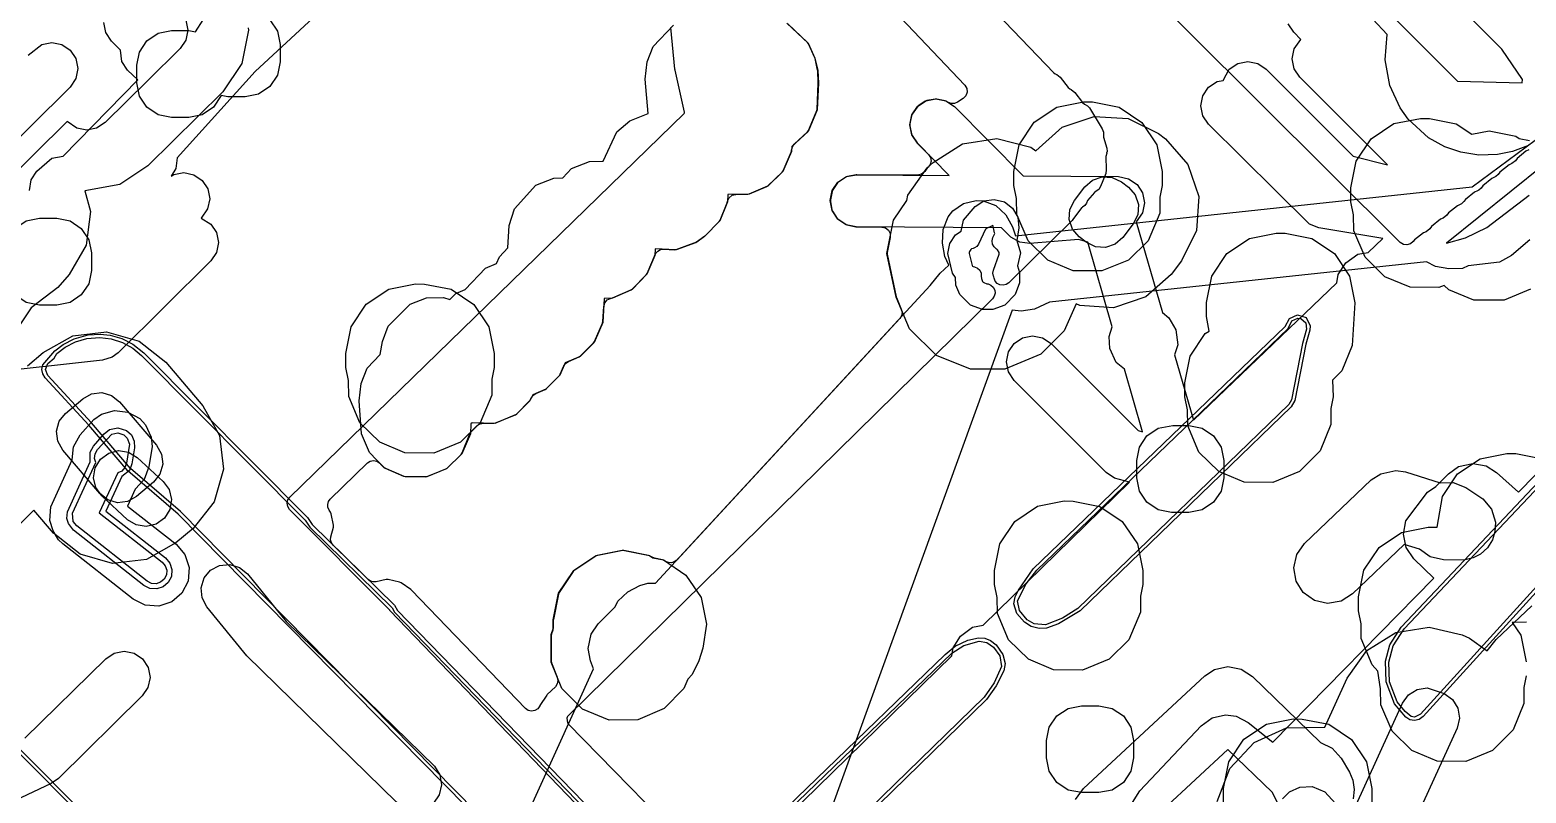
# Model space of a CAD drawing. Header units: metres. Extents: x -2677 to -840, y 169 to 1487.
# Drawn here: x -1739.4 to -1653.4, y 853.3 to 897.2 of the extents above; entities that cross this region are included whole.
import ezdxf

# ---------------------------------------------------------------- set-up
doc = ezdxf.new("R2010")
doc.units = ezdxf.units.M
for name, color, linetype in [('AI_GREENING_ALLOWED_ZONE', 4, 'Continuous'), ('AI_GREENING_EXCLUSIONS', 1, 'Continuous'), ('AI_GREENING_LAWN', 82, 'Continuous')]:
    doc.layers.add(name, color=color, linetype=linetype)

msp = doc.modelspace()

# ---------------------------------------------------------------- linework, layer by layer
at = {"layer": 'AI_GREENING_ALLOWED_ZONE'}
msp.add_lwpolyline([(-1690.419, 899.088), (-1685.634, 894.022), (-1685.523, 893.837), (-1685.5, 893.623), (-1685.57, 893.418), (-1685.72, 893.263), (-1686.042, 893.048), (-1686.224, 892.973), (-1686.42, 892.974), (-1686.601, 893.05), (-1686.674, 893.1), (-1686.764, 893.138), (-1687.241, 893.234), (-1687.337, 893.235), (-1687.815, 893.142), (-1687.904, 893.105), (-1688.31, 892.836), (-1688.379, 892.768), (-1688.65, 892.364), (-1688.688, 892.275), (-1688.784, 891.798), (-1688.785, 891.701), (-1688.692, 891.224), (-1688.655, 891.134), (-1688.372, 890.708), (-1688.341, 890.67), (-1687.715, 890.039), (-1687.604, 889.869), (-1687.57, 889.668), (-1687.619, 889.471), (-1687.742, 889.309), (-1687.766, 889.289), (-1687.806, 889.245), (-1687.932, 889.066), (-1688.112, 888.911), (-1688.344, 888.856), (-1691.834, 888.882), (-1691.883, 888.878), (-1692.385, 888.781), (-1692.474, 888.745), (-1692.881, 888.478), (-1692.95, 888.41), (-1693.223, 888.007), (-1693.261, 887.918), (-1693.36, 887.442), (-1693.36, 887.345), (-1693.269, 886.867), (-1693.233, 886.777), (-1692.965, 886.371), (-1692.897, 886.302), (-1692.495, 886.028), (-1692.406, 885.991), (-1691.905, 885.887), (-1691.856, 885.882), (-1690.409, 885.871), (-1690.196, 885.822), (-1690.025, 885.687), (-1689.927, 885.492), (-1689.922, 885.274), (-1690.095, 884.404), (-1690.094, 884.305), (-1689.573, 881.855), (-1689.559, 881.811), (-1689.28, 881.145), (-1689.241, 880.96), (-1689.274, 880.774), (-1689.374, 880.613), (-1702.193, 866.721), (-1702.334, 866.615), (-1702.502, 866.564), (-1702.678, 866.574), (-1702.839, 866.644), (-1702.919, 866.698), (-1703.009, 866.735), (-1703.466, 866.826), (-1703.646, 866.901), (-1703.721, 866.951), (-1703.811, 866.988), (-1705.245, 867.273), (-1705.341, 867.273), (-1706.775, 866.988), (-1706.865, 866.951), (-1708.08, 866.139), (-1708.149, 866.07), (-1708.961, 864.855), (-1708.998, 864.765), (-1709.288, 863.307), (-1709.293, 863.258), (-1709.293, 862.859), (-1709.324, 862.686), (-1709.402, 862.475), (-1709.417, 862.389), (-1709.417, 860.899), (-1709.399, 860.806), (-1709.063, 859.982), (-1709.026, 859.79), (-1709.066, 859.598), (-1709.176, 859.436), (-1709.637, 858.983), (-1709.669, 858.945), (-1710.064, 858.365), (-1710.076, 858.334), (-1710.076, 858.334), (-1710.185, 858.169), (-1710.35, 858.06), (-1710.544, 858.023), (-1710.737, 858.063), (-1710.9, 858.176), (-1717.453, 864.991), (-1717.489, 865.022), (-1718.046, 865.416), (-1718.132, 865.454), (-1718.79, 865.608), (-1718.9, 865.608), (-1719.479, 865.477), (-1719.644, 865.468), (-1719.804, 865.513), (-1719.939, 865.608), (-1721.949, 867.574), (-1722.05, 867.717), (-1722.097, 867.885), (-1722.082, 868.06), (-1721.937, 868.607), (-1721.933, 868.718), (-1722.063, 869.379), (-1722.099, 869.468), (-1722.183, 869.595), (-1722.252, 869.753), (-1722.264, 869.925), (-1722.216, 870.09), (-1722.115, 870.23), (-1719.984, 872.303), (-1719.82, 872.409), (-1719.628, 872.444), (-1719.438, 872.404), (-1719.277, 872.293), (-1719.046, 872.056), (-1718.967, 872.002), (-1717.907, 871.543), (-1717.812, 871.522), (-1716.642, 871.507), (-1716.546, 871.525), (-1715.472, 871.958), (-1715.392, 872.01), (-1714.587, 872.795), (-1714.531, 872.88), (-1714.088, 873.978), (-1713.975, 874.147), (-1713.662, 874.455), (-1713.495, 874.563), (-1713.3, 874.598), (-1712.715, 874.584), (-1712.614, 874.603), (-1711.475, 875.078), (-1711.396, 875.132), (-1710.65, 875.877), (-1710.602, 875.946), (-1710.552, 876.05), (-1710.449, 876.195), (-1710.302, 876.294), (-1709.764, 876.531), (-1709.689, 876.583), (-1708.944, 877.328), (-1708.892, 877.403), (-1708.68, 877.882), (-1708.576, 878.034), (-1708.424, 878.137), (-1707.799, 878.411), (-1707.723, 878.463), (-1706.979, 879.207), (-1706.927, 879.284), (-1706.465, 880.35), (-1706.445, 880.434), (-1706.393, 881.309), (-1706.335, 881.514), (-1706.198, 881.676), (-1706.004, 881.767), (-1705.874, 881.796), (-1704.811, 882.257), (-1704.732, 882.311), (-1703.944, 883.119), (-1703.893, 883.197), (-1703.475, 884.196), (-1703.473, 884.205), (-1703.406, 884.365), (-1703.289, 884.493), (-1703.135, 884.573), (-1702.962, 884.595), (-1702.304, 884.566), (-1702.208, 884.58), (-1701.095, 884.987), (-1701.034, 885.02), (-1700.597, 885.34), (-1700.566, 885.367), (-1699.758, 886.195), (-1699.707, 886.273), (-1699.289, 887.271), (-1699.27, 887.358), (-1699.176, 887.558), (-1699.004, 887.698), (-1698.789, 887.75), (-1698.105, 887.759), (-1698.012, 887.778), (-1697.017, 888.195), (-1696.939, 888.246), (-1696.131, 889.034), (-1696.077, 889.113), (-1695.615, 890.178), (-1695.595, 890.262), (-1695.593, 890.296), (-1695.547, 890.479), (-1695.436, 890.631), (-1694.683, 891.339), (-1694.624, 891.424), (-1694.146, 892.567), (-1694.127, 892.651), (-1694.053, 894.139), (-1694.053, 894.165), (-1694.09, 894.849), (-1694.095, 894.888), (-1694.241, 895.563), (-1694.257, 895.612), (-1694.611, 896.4), (-1694.667, 896.478), (-1695.816, 897.565)], dxfattribs=at)
at = {"layer": 'AI_GREENING_EXCLUSIONS'}
for points in [[(-1661.651, 898.611), (-1657.291, 894.252), (-1653.584, 894.166), (-1653.57, 894.36), (-1654.746, 896.094), (-1659.998, 901.345)], [(-1721.826, 899.101), (-1726.435, 894.812), (-1730.925, 889.848), (-1731.002, 889.236), (-1731.268, 888.79), (-1731.121, 888.888), (-1730.546, 889), (-1729.973, 888.883), (-1729.488, 888.556), (-1729.164, 888.068), (-1729.053, 887.493), (-1729.169, 886.92), (-1729.543, 886.388), (-1728.979, 886.045), (-1728.656, 885.557), (-1728.544, 884.982), (-1728.661, 884.409), (-1728.988, 883.923), (-1734.323, 878.635), (-1734.659, 878.384), (-1735.217, 878.209), (-1742.158, 877.456)], [(-1730.427, 897.775), (-1730.315, 897.2), (-1730.432, 896.627), (-1730.759, 896.142), (-1732.616, 894.301), (-1735.064, 891.875), (-1735.552, 891.551), (-1736.126, 891.44), (-1736.7, 891.557), (-1737.247, 891.946), (-1741.012, 888.214)], [(-1739.416, 887.968), (-1739.318, 888.596), (-1738.998, 889.086), (-1738.135, 889.827), (-1737.474, 889.949), (-1733.175, 894.337), (-1733.777, 894.897), (-1734.098, 895.387), (-1734.19, 896.041), (-1734.704, 896.565), (-1735.025, 897.055), (-1735.133, 897.63)], [(-1725.59, 897.78), (-1725.156, 897.131), (-1725.156, 897.131), (-1725.004, 896.366), (-1725.004, 895.366), (-1725.156, 894.601), (-1725.59, 893.952), (-1726.239, 893.518), (-1727.004, 893.366), (-1728.004, 893.366), (-1728.391, 893.443), (-1728.832, 892.758), (-1729.481, 892.324), (-1730.246, 892.172), (-1731.246, 892.172), (-1732.011, 892.324), (-1732.66, 892.758), (-1733.094, 893.407), (-1733.246, 894.172), (-1733.246, 895.172), (-1733.094, 895.937), (-1732.66, 896.586), (-1732.011, 897.02), (-1731.246, 897.172), (-1730.246, 897.172), (-1729.859, 897.095), (-1729.418, 897.78)], [(-1695.856, 897.603), (-1694.632, 896.444), (-1694.246, 895.588), (-1694.091, 894.869), (-1694.052, 894.152), (-1694.129, 892.607), (-1694.644, 891.375), (-1695.581, 890.495), (-1695.598, 890.219), (-1696.096, 889.068), (-1696.973, 888.213), (-1698.057, 887.76), (-1699.255, 887.743), (-1699.272, 887.313), (-1699.725, 886.229), (-1700.58, 885.352), (-1701.062, 884.999), (-1702.254, 884.563), (-1703.441, 884.617), (-1703.458, 884.237), (-1703.911, 883.153), (-1704.766, 882.276), (-1705.917, 881.778), (-1706.366, 881.761), (-1706.448, 880.391), (-1706.946, 879.24), (-1707.756, 878.43), (-1708.602, 878.059), (-1708.911, 877.36), (-1709.721, 876.55), (-1710.473, 876.219), (-1710.62, 875.907), (-1711.43, 875.097), (-1712.662, 874.582), (-1713.967, 874.614), (-1714.035, 874.545), (-1714.052, 873.982), (-1714.55, 872.831), (-1715.427, 871.976), (-1716.592, 871.506), (-1717.861, 871.523), (-1719.012, 872.021), (-1719.867, 872.898), (-1720.32, 873.982), (-1720.465, 875.882), (-1720.335, 876.88), (-1719.996, 877.755), (-1719.241, 878.55), (-1719.123, 879.291), (-1718.784, 880.166), (-1717.525, 881.445), (-1716.594, 881.795), (-1715.6, 881.822), (-1715.6, 881.822), (-1715.235, 881.706), (-1714.906, 882.053), (-1714.36, 882.278), (-1713.197, 883.506), (-1712.559, 883.766), (-1712.392, 884.164), (-1711.901, 884.681), (-1711.839, 885.964), (-1711.528, 886.911), (-1710.29, 888.284), (-1709.26, 888.691), (-1708.742, 888.705), (-1708.242, 889.232), (-1707.212, 889.639), (-1706.423, 889.66), (-1705.649, 891.35), (-1704.887, 891.989), (-1703.844, 892.407), (-1704.019, 894.379), (-1703.889, 895.377), (-1703.55, 896.252), (-1702.39, 897.474)], [(-1696.651, 851.17), (-1686.381, 861.209), (-1686.303, 861.679), (-1685.869, 862.353), (-1685.181, 862.867), (-1684.58, 862.969), (-1676.165, 871.194), (-1677.013, 871.437), (-1677.5, 871.762), (-1682.792, 877.054), (-1683.117, 877.54), (-1683.231, 878.114), (-1683.117, 878.688), (-1682.792, 879.175), (-1682.305, 879.5), (-1681.731, 879.614), (-1681.157, 879.5), (-1680.67, 879.175), (-1675.661, 874.166), (-1675.419, 874.1), (-1676.453, 877.69), (-1676.933, 878.078), (-1677.287, 878.895), (-1677.337, 879.582), (-1677.159, 880.141), (-1678.56, 885.003), (-1679.09, 885.164), (-1681.893, 884.933), (-1682.475, 885), (-1682.987, 885.284), (-1683.526, 885.82), (-1691.881, 885.882), (-1692.454, 886.001), (-1692.938, 886.329), (-1693.26, 886.819), (-1693.37, 887.393), (-1693.251, 887.967), (-1692.922, 888.451), (-1692.433, 888.772), (-1691.858, 888.882), (-1686.527, 888.842), (-1688.359, 890.687), (-1688.682, 891.175), (-1688.794, 891.75), (-1688.678, 892.323), (-1688.351, 892.809), (-1687.863, 893.132), (-1687.289, 893.244), (-1686.715, 893.128), (-1686.23, 892.801), (-1682.268, 888.81), (-1676.784, 888.769), (-1676.211, 888.651), (-1675.726, 888.322), (-1675.405, 887.833), (-1675.295, 887.258), (-1675.413, 886.685), (-1675.776, 886.178), (-1674.27, 880.949), (-1673.892, 880.657), (-1673.504, 879.957), (-1673.378, 879.107), (-1673.573, 878.529), (-1672.486, 874.758), (-1664.244, 882.669), (-1664.162, 883.139), (-1663.722, 883.809), (-1663.029, 884.316), (-1662.427, 884.413), (-1661.595, 885.211), (-1665.263, 885.83), (-1665.81, 886.038), (-1671.613, 891.787), (-1671.938, 892.274), (-1672.052, 892.848), (-1671.938, 893.422), (-1671.613, 893.908), (-1671.126, 894.233), (-1670.78, 894.302), (-1670.424, 894.948), (-1669.937, 895.273), (-1669.363, 895.387), (-1668.789, 895.273), (-1668.302, 894.948), (-1663.298, 889.944), (-1661.322, 889.445), (-1666.369, 894.492), (-1666.694, 894.979), (-1666.808, 895.553), (-1666.694, 896.127), (-1666.299, 896.66), (-1666.713, 897.074), (-1667.038, 897.56)], [(-1653.225, 890.563), (-1654.132, 890.221), (-1655.003, 890.045), (-1656.064, 890.014), (-1657.113, 890.178), (-1658.029, 890.493), (-1658.957, 891.01), (-1660.132, 892.079), (-1660.598, 892.725), (-1661.192, 894.012), (-1661.458, 895.486), (-1661.343, 896.938), (-1662.176, 897.824)], [(-1739.488, 895.762), (-1738.707, 896.376), (-1738.132, 896.487), (-1737.559, 896.371), (-1737.073, 896.043), (-1736.75, 895.555), (-1736.639, 894.981), (-1736.755, 894.407), (-1737.083, 893.922), (-1741.591, 889.453)], [(-1726.843, 897.331), (-1726.815, 897.185), (-1727.204, 895.273), (-1728.295, 893.656), (-1732.6, 889.389), (-1734.227, 888.312), (-1736.233, 887.958), (-1735.912, 886.772), (-1736.161, 884.838), (-1737.132, 883.146), (-1737.782, 882.4), (-1739.313, 881.219), (-1740.201, 879.903)], [(-1724.882, 821.015), (-1706.984, 860.46), (-1707.163, 860.924), (-1707.296, 861.625), (-1707.124, 862.455), (-1706.722, 863.044), (-1705.745, 864.038), (-1705.587, 864.365), (-1705.005, 864.884), (-1704.324, 865.266), (-1703.858, 865.399), (-1703.415, 865.397), (-1687.622, 882.511), (-1687.051, 883.211), (-1686.542, 883.681), (-1686.778, 884.177), (-1686.906, 884.946), (-1686.865, 885.726), (-1686.591, 886.457), (-1686.314, 886.808), (-1685.702, 887.23), (-1684.978, 887.4), (-1684.567, 887.376), (-1683.837, 887.102), (-1683.267, 886.569), (-1682.884, 885.892), (-1682.723, 885.361), (-1656.446, 888.186), (-1645.578, 896.229)], [(-1724.882, 821.015), (-1706.984, 860.46), (-1707.163, 860.924), (-1707.296, 861.625), (-1707.124, 862.455), (-1706.722, 863.044), (-1705.745, 864.038), (-1705.587, 864.365), (-1705.005, 864.884), (-1704.324, 865.266), (-1703.858, 865.399), (-1703.415, 865.397), (-1687.622, 882.511), (-1687.051, 883.211), (-1686.542, 883.681), (-1686.778, 884.177), (-1686.906, 884.946), (-1686.865, 885.726), (-1686.591, 886.457), (-1686.314, 886.808), (-1685.702, 887.23), (-1684.978, 887.4), (-1684.567, 887.376), (-1683.837, 887.102), (-1683.267, 886.569), (-1682.884, 885.892), (-1682.723, 885.361), (-1656.446, 888.186), (-1645.578, 896.229)], [(-1653.109, 882.306), (-1654.618, 881.659), (-1656.356, 881.659), (-1657.801, 882.263), (-1658.065, 882.507), (-1658.367, 882.397), (-1660.028, 882.413), (-1661.473, 883.017), (-1662.617, 884.14), (-1663.264, 885.649), (-1663.28, 886.569), (-1663.429, 887.319), (-1663.429, 888.121), (-1663.125, 889.652), (-1662.257, 890.949), (-1660.96, 891.817), (-1659.429, 892.121), (-1658.907, 892.116), (-1658.907, 892.116), (-1657.376, 891.812), (-1656.473, 891.208), (-1655.484, 891.405), (-1653.953, 891.101), (-1653.754, 890.967), (-1653.151, 890.848)], [(-1652.35, 889.428), (-1657.925, 884.936), (-1656.842, 885.243), (-1655.603, 885.85), (-1653.178, 887.699)], [(-1675.988, 852.781), (-1675.574, 853.442), (-1672.042, 857.189), (-1671.407, 857.642), (-1670.646, 857.817), (-1670.035, 857.74), (-1669.341, 857.382), (-1667.915, 856.246), (-1658.667, 865.671), (-1659.813, 866.796), (-1660.253, 867.44), (-1660.412, 868.204), (-1660.267, 868.971), (-1659.028, 870.623), (-1658.538, 870.951), (-1657.819, 871.684), (-1657.245, 872.092), (-1656.41, 872.283), (-1655.643, 872.138), (-1655.047, 871.764), (-1653.799, 870.631), (-1639.38, 885.326)], [(-1653.133, 885.128), (-1654.202, 884.231), (-1654.887, 883.856), (-1656.681, 883.639), (-1657.012, 883.489), (-1657.792, 883.465), (-1658.559, 883.61), (-1659.084, 883.879), (-1680.764, 881.549), (-1681.614, 881.155), (-1682.384, 881.029), (-1682.911, 881.095), (-1696.368, 843.993)], [(-1653.133, 885.128), (-1654.202, 884.231), (-1654.887, 883.856), (-1656.681, 883.639), (-1657.012, 883.489), (-1657.792, 883.465), (-1658.559, 883.61), (-1659.084, 883.879), (-1680.764, 881.549), (-1681.614, 881.155), (-1682.384, 881.029), (-1682.911, 881.095), (-1696.368, 843.993)], [(-1739.523, 877.893), (-1738.623, 878.66), (-1736.92, 879.611), (-1734.982, 879.837), (-1733.105, 879.305), (-1731.575, 878.095), (-1729.443, 875.592), (-1728.492, 873.889), (-1728.265, 871.951), (-1728.797, 870.074), (-1730.007, 868.544), (-1730.99, 867.707), (-1732.693, 866.756), (-1734.631, 866.529), (-1736.508, 867.061), (-1738.038, 868.271), (-1739.163, 869.591), (-1741.103, 867.664)], [(-1705.376, 843.482), (-1730.866, 869.364), (-1733.751, 871.859), (-1736.005, 874.486), (-1738.511, 877.194), (-1738.651, 877.421), (-1738.697, 877.684), (-1738.641, 877.944), (-1737.958, 878.752), (-1737.486, 879.119), (-1736.849, 879.451), (-1736.041, 879.675), (-1735.344, 879.718), (-1734.78, 879.656), (-1734.104, 879.461), (-1733.467, 879.135), (-1732.84, 878.631), (-1723.426, 869.162), (-1723.158, 868.758), (-1718.416, 864.117), (-1718.416, 864.117), (-1718.25, 863.819), (-1701.875, 846.953)], [(-1705.233, 843.622), (-1730.73, 869.51), (-1733.599, 871.989), (-1735.856, 874.619), (-1738.364, 877.33), (-1738.497, 877.68), (-1738.35, 878.024), (-1738, 878.329), (-1737.835, 878.594), (-1737.363, 878.961), (-1736.76, 879.272), (-1736.119, 879.459), (-1735.366, 879.519), (-1734.709, 879.438), (-1734.074, 879.233), (-1733.48, 878.904), (-1732.982, 878.49), (-1723.568, 869.021), (-1723.298, 868.615), (-1718.557, 863.976), (-1718.43, 863.717), (-1702.134, 846.895)], [(-1653.351, 860.056), (-1653.482, 859.397), (-1653.482, 858.472), (-1654.102, 856.95), (-1655.289, 855.763), (-1656.811, 855.143), (-1658.472, 855.159), (-1659.917, 855.763), (-1661.061, 856.886), (-1661.708, 858.395), (-1661.724, 859.315), (-1661.873, 860.329), (-1662.215, 860.692), (-1662.835, 862.214), (-1662.835, 863.057), (-1662.984, 863.807), (-1662.984, 864.609), (-1662.68, 866.14), (-1662.68, 866.14), (-1661.812, 867.437), (-1660.515, 868.305), (-1658.984, 868.609), (-1658.461, 868.604), (-1658.157, 870.381), (-1657.289, 871.678), (-1655.992, 872.546), (-1654.461, 872.85), (-1653.939, 872.845), (-1652.408, 872.541)], [(-1755.72, 871.529), (-1738.758, 854.639), (-1717.188, 832.766)], [(-1755.861, 871.388), (-1738.9, 854.498), (-1717.331, 832.625)], [(-1671.115, 852.831), (-1670.398, 854.734), (-1668.992, 856.236), (-1667.137, 857.078), (-1664.936, 857.116), (-1663.65, 859.937), (-1662.51, 861.521), (-1660.851, 862.547), (-1658.926, 862.861), (-1657.027, 862.414), (-1656.617, 862.227), (-1655.597, 861.493), (-1655.08, 862.144), (-1653.024, 864.086)], [(-1653.322, 863.142), (-1654.146, 863.126), (-1653.655, 862.393), (-1653.351, 860.862)], [(-1701.523, 847.035), (-1686.759, 861.285), (-1686.182, 861.76), (-1685.451, 862.123), (-1684.851, 862.254), (-1684.472, 862.227), (-1684.16, 862.098), (-1683.83, 861.842), (-1683.435, 861.291), (-1683.314, 860.779), (-1683.386, 860.353), (-1683.818, 859.493), (-1684.378, 858.696), (-1696.727, 846.66)], [(-1739.678, 856.483), (-1735.033, 861.049), (-1734.544, 861.37), (-1733.969, 861.479), (-1733.396, 861.36), (-1732.912, 861.031), (-1732.591, 860.541), (-1732.482, 859.966), (-1732.601, 859.393), (-1732.93, 858.909), (-1737.755, 854.166), (-1738.166, 853.88), (-1745.085, 850.608)], [(-1701.486, 846.808), (-1686.374, 861.369), (-1685.677, 861.815), (-1684.81, 862.058), (-1684.359, 861.974), (-1683.988, 861.719), (-1683.62, 861.215), (-1683.514, 860.594), (-1683.948, 859.667), (-1683.948, 859.667), (-1684.518, 858.839), (-1696.99, 846.683)], [(-1679.265, 852.95), (-1678.808, 853.582), (-1671.832, 860.057), (-1671.264, 860.427), (-1670.501, 860.591), (-1669.733, 860.449), (-1669.078, 860.025), (-1665.174, 856.234), (-1665.174, 856.234), (-1664.498, 855.905), (-1663.98, 855.321), (-1663.509, 854.515), (-1663.316, 854.069), (-1663.236, 853.534), (-1663.301, 852.998)], [(-1663.224, 852.433), (-1660.465, 858.486), (-1660.123, 858.961), (-1659.625, 859.269), (-1659.048, 859.363), (-1658.068, 859.042), (-1657.593, 858.7), (-1657.286, 858.203), (-1657.191, 857.625), (-1657.326, 857.055), (-1660.31, 850.507)], [(-1667.613, 852.698), (-1667.961, 853.364), (-1670.503, 855.833), (-1676.087, 850.65)], [(-1667.358, 852.982), (-1666.951, 853.393), (-1666.951, 853.393), (-1666.374, 853.659), (-1665.665, 853.695), (-1664.922, 853.388), (-1664.323, 852.72)]]:
    msp.add_lwpolyline(points, dxfattribs=at)
for points in [[(-1676.755, 892.759), (-1675.458, 891.891), (-1674.59, 890.594), (-1674.286, 889.063), (-1674.286, 888.257), (-1674.417, 887.598), (-1674.417, 886.673), (-1675.08, 885.087), (-1676.224, 883.964), (-1677.746, 883.344), (-1679.407, 883.36), (-1680.852, 883.964), (-1681.996, 885.087), (-1682.643, 886.596), (-1682.659, 887.516), (-1682.808, 888.266), (-1682.808, 889.068), (-1682.504, 890.599), (-1681.636, 891.896), (-1680.339, 892.764), (-1678.808, 893.068), (-1678.286, 893.063), (-1676.755, 892.759)], [(-1685.757, 890.648), (-1683.779, 890.959), (-1681.839, 890.469), (-1681.554, 890.252), (-1680.037, 891.606), (-1678.19, 892.235), (-1676.243, 892.108), (-1674.493, 891.247), (-1674.09, 890.938), (-1672.802, 889.472), (-1672.174, 887.625), (-1672.3, 885.678), (-1673.162, 883.928), (-1673.763, 883.143), (-1675.229, 881.855), (-1677.076, 881.227), (-1679.023, 881.353), (-1679.232, 881.456), (-1679.91, 879.908), (-1681.261, 878.557), (-1683.332, 877.692), (-1685.31, 877.692), (-1687.262, 878.477), (-1688.812, 880.027), (-1689.568, 881.833), (-1690.105, 884.354), (-1689.724, 886.268), (-1688.973, 887.391), (-1688.9, 887.703), (-1687.789, 889.269), (-1687.454, 889.587), (-1685.757, 890.648)], [(-1676.981, 884.885), (-1677.536, 884.697), (-1678.12, 884.735), (-1678.645, 884.993), (-1679.048, 885.302), (-1679.434, 885.742), (-1679.623, 886.296), (-1679.585, 886.88), (-1679.326, 887.405), (-1678.725, 888.19), (-1678.285, 888.576), (-1677.731, 888.765), (-1677.147, 888.727), (-1676.622, 888.469), (-1676.218, 888.16), (-1675.832, 887.72), (-1675.644, 887.166), (-1675.682, 886.582), (-1675.94, 886.057), (-1676.542, 885.272), (-1676.981, 884.885)], [(-1685.042, 887.051), (-1684.533, 887.37), (-1683.94, 887.463), (-1683.357, 887.316), (-1682.879, 886.952), (-1682.582, 886.43), (-1682.514, 885.834), (-1682.634, 885.094), (-1682.437, 884.398), (-1682.601, 883.64), (-1682.476, 883.265), (-1682.476, 882.671), (-1682.732, 881.983), (-1683.336, 881.379), (-1684.024, 881.123), (-1684.618, 881.123), (-1685.306, 881.379), (-1685.91, 881.983), (-1686.137, 882.525), (-1686.166, 882.965), (-1686.334, 883.215), (-1686.605, 884.354), (-1686.491, 884.928), (-1686.165, 885.415), (-1685.832, 885.638), (-1685.71, 886.263), (-1685.042, 887.051)], [(-1736.433, 881.965), (-1737.082, 881.531), (-1737.847, 881.379), (-1738.847, 881.379), (-1739.612, 881.531), (-1740.261, 881.965), (-1740.695, 882.614), (-1740.847, 883.379), (-1740.847, 884.379), (-1740.695, 885.144), (-1740.261, 885.793), (-1739.612, 886.227), (-1738.847, 886.379), (-1737.847, 886.379), (-1737.082, 886.227), (-1736.433, 885.793), (-1735.999, 885.144), (-1735.847, 884.379), (-1735.847, 883.379), (-1735.999, 882.614), (-1736.433, 881.965)], [(-1671.425, 883.054), (-1670.557, 884.351), (-1669.26, 885.219), (-1667.729, 885.523), (-1667.207, 885.518), (-1665.676, 885.214), (-1664.379, 884.346), (-1663.511, 883.049), (-1663.207, 881.518), (-1663.354, 879.051), (-1663.958, 877.606), (-1664.484, 877.06), (-1664.454, 876.103), (-1664.585, 875.444), (-1664.585, 874.519), (-1665.205, 872.997), (-1666.392, 871.81), (-1667.914, 871.19), (-1669.575, 871.206), (-1671.02, 871.81), (-1672.164, 872.933), (-1672.811, 874.442), (-1672.827, 875.362), (-1672.976, 876.112), (-1672.976, 876.914), (-1672.672, 878.445), (-1671.804, 879.742), (-1671.58, 879.892), (-1671.729, 880.721), (-1671.729, 881.523), (-1671.425, 883.054)], [(-1715.169, 882.291), (-1713.872, 881.423), (-1713.004, 880.126), (-1712.7, 878.595), (-1712.7, 877.789), (-1712.831, 877.13), (-1712.831, 876.205), (-1713.494, 874.619), (-1714.638, 873.496), (-1716.16, 872.876), (-1717.821, 872.892), (-1719.266, 873.496), (-1720.41, 874.619), (-1721.057, 876.128), (-1721.073, 877.048), (-1721.222, 877.798), (-1721.222, 878.6), (-1720.918, 880.131), (-1720.05, 881.428), (-1718.753, 882.296), (-1717.222, 882.6), (-1716.7, 882.595), (-1715.169, 882.291)], [(-1667.208, 880.161), (-1666.968, 880.617), (-1666.495, 880.83), (-1666.005, 880.66), (-1665.767, 880.199), (-1665.792, 879.936), (-1666.026, 879.129), (-1666.656, 875.9), (-1666.857, 875.531), (-1678.999, 863.797), (-1680.234, 863.055), (-1680.931, 862.804), (-1681.354, 862.782), (-1681.821, 862.901), (-1682.2, 863.142), (-1682.629, 863.649), (-1682.805, 864.206), (-1682.739, 864.615), (-1682.548, 864.995), (-1681.705, 866.209), (-1667.208, 880.161)], [(-1682.051, 863.277), (-1682.49, 863.814), (-1682.606, 864.383), (-1682.097, 865.362), (-1681.495, 866.145), (-1667.039, 880.046), (-1666.824, 880.478), (-1666.486, 880.631), (-1666.3, 880.603), (-1666.02, 880.36), (-1665.984, 879.992), (-1666.22, 879.176), (-1666.852, 875.938), (-1666.996, 875.674), (-1679.138, 863.94), (-1680.011, 863.377), (-1680.989, 862.996), (-1681.635, 863.044), (-1682.051, 863.277)], [(-1733.77, 870.086), (-1734.352, 870.018), (-1734.915, 870.177), (-1735.374, 870.54), (-1737.506, 873.043), (-1737.791, 873.554), (-1737.859, 874.136), (-1737.7, 874.699), (-1737.337, 875.158), (-1736.354, 875.995), (-1735.843, 876.281), (-1735.261, 876.349), (-1734.698, 876.189), (-1734.239, 875.826), (-1732.107, 873.323), (-1731.822, 872.812), (-1731.754, 872.231), (-1731.913, 871.668), (-1732.276, 871.208), (-1733.259, 870.371), (-1733.77, 870.086)], [(-1735.721, 874.802), (-1735.277, 875.111), (-1734.527, 875.324), (-1733.751, 875.233), (-1733.07, 874.853), (-1732.741, 874.495), (-1732.419, 873.785), (-1732.368, 873.247), (-1732.545, 872.083), (-1732.82, 871.353), (-1733.334, 870.804), (-1733.787, 869.827), (-1730.983, 867.625), (-1730.475, 867.033), (-1730.233, 866.291), (-1730.292, 865.513), (-1730.645, 864.817), (-1731.238, 864.309), (-1731.98, 864.066), (-1732.758, 864.126), (-1733.454, 864.479), (-1737.503, 867.66), (-1737.74, 867.879), (-1738.061, 868.406), (-1738.253, 868.994), (-1738.194, 869.772), (-1736.963, 872.487), (-1736.875, 873.234), (-1736.495, 873.915), (-1735.721, 874.802)], [(-1734.822, 874.22), (-1734.325, 874.329), (-1733.839, 874.179), (-1733.554, 873.913), (-1733.393, 873.557), (-1733.38, 873.167), (-1733.532, 872.246), (-1733.669, 871.88), (-1734.104, 871.519), (-1735.027, 869.53), (-1731.601, 866.839), (-1731.347, 866.542), (-1731.225, 866.172), (-1731.255, 865.782), (-1731.432, 865.435), (-1731.728, 865.181), (-1732.099, 865.059), (-1732.488, 865.089), (-1732.836, 865.266), (-1736.885, 868.446), (-1737.165, 868.82), (-1737.261, 869.113), (-1737.231, 869.502), (-1735.919, 872.361), (-1735.924, 872.926), (-1735.734, 873.267), (-1735.128, 873.978), (-1734.822, 874.22)], [(-1671.326, 870.041), (-1671.975, 869.607), (-1672.74, 869.455), (-1673.74, 869.455), (-1674.505, 869.607), (-1675.154, 870.041), (-1675.588, 870.69), (-1675.74, 871.455), (-1675.74, 872.455), (-1675.588, 873.22), (-1675.154, 873.869), (-1674.505, 874.303), (-1673.674, 874.462), (-1672.74, 874.455), (-1671.975, 874.303), (-1671.326, 873.869), (-1670.892, 873.22), (-1670.74, 872.455), (-1670.74, 871.455), (-1670.892, 870.69), (-1671.326, 870.041)], [(-1734.337, 874.029), (-1733.997, 873.925), (-1733.798, 873.738), (-1733.669, 873.386), (-1733.828, 872.295), (-1733.924, 872.039), (-1734.111, 871.84), (-1734.333, 871.739), (-1735.4, 869.441), (-1731.786, 866.603), (-1731.608, 866.395), (-1731.523, 866.136), (-1731.544, 865.863), (-1731.668, 865.62), (-1731.875, 865.442), (-1732.135, 865.357), (-1732.407, 865.378), (-1732.651, 865.502), (-1736.7, 868.682), (-1736.896, 868.943), (-1736.942, 869.421), (-1735.603, 872.328), (-1735.67, 872.563), (-1735.638, 872.834), (-1735.505, 873.073), (-1734.685, 873.953), (-1734.337, 874.029)], [(-1648.229, 873.862), (-1647.824, 873.732), (-1646.961, 873.234), (-1646.527, 872.81), (-1646.362, 872.59), (-1646.294, 872.324), (-1646.334, 872.052), (-1646.475, 871.816), (-1659.272, 857.725), (-1659.494, 857.561), (-1659.763, 857.496), (-1660.036, 857.54), (-1660.271, 857.686), (-1660.925, 858.456), (-1661.404, 859.712), (-1661.438, 860.903), (-1661.185, 861.837), (-1660.534, 862.868), (-1650.986, 872.963), (-1649.876, 873.662), (-1649.296, 873.863), (-1648.866, 873.92), (-1648.229, 873.862)], [(-1647.918, 873.555), (-1647.088, 873.079), (-1646.66, 872.66), (-1646.494, 872.313), (-1646.623, 871.951), (-1659.42, 857.859), (-1659.771, 857.695), (-1659.966, 857.727), (-1660.315, 858.005), (-1660.76, 858.568), (-1661.205, 859.724), (-1661.245, 860.85), (-1660.992, 861.785), (-1660.368, 862.756), (-1650.836, 872.83), (-1649.807, 873.474), (-1648.879, 873.72), (-1648.383, 873.687), (-1647.918, 873.555)], [(-1731.39, 870.771), (-1731.254, 870.202), (-1731.346, 869.624), (-1731.652, 869.125), (-1732.126, 868.781), (-1732.695, 868.645), (-1733.273, 868.737), (-1733.772, 869.043), (-1735.251, 870.412), (-1735.595, 870.886), (-1735.731, 871.455), (-1735.639, 872.033), (-1735.333, 872.532), (-1734.859, 872.876), (-1734.29, 873.012), (-1733.712, 872.92), (-1733.213, 872.614), (-1731.734, 871.245), (-1731.39, 870.771)], [(-1656.818, 870.896), (-1655.836, 870.247), (-1655.345, 869.641), (-1655.122, 868.893), (-1655.146, 868.353), (-1655.29, 867.889), (-1655.576, 867.431), (-1655.974, 867.066), (-1656.404, 866.839), (-1656.93, 866.717), (-1658.107, 866.738), (-1658.867, 866.912), (-1659.48, 867.348), (-1660.356, 867.62), (-1663.337, 864.78), (-1663.996, 864.362), (-1664.765, 864.228), (-1665.526, 864.399), (-1666.165, 864.848), (-1666.582, 865.507), (-1666.716, 866.276), (-1666.545, 867.038), (-1666.096, 867.676), (-1662.265, 871.326), (-1661.705, 871.681), (-1660.837, 871.877), (-1660.293, 871.788), (-1658.296, 871.169), (-1657.544, 871.182), (-1656.818, 870.896)], [(-1679.4, 870.114), (-1677.869, 869.81), (-1676.572, 868.942), (-1675.704, 867.645), (-1675.4, 866.114), (-1675.4, 865.308), (-1675.531, 864.649), (-1675.531, 863.724), (-1676.194, 862.138), (-1677.338, 861.015), (-1678.86, 860.395), (-1680.521, 860.411), (-1681.966, 861.015), (-1683.11, 862.138), (-1683.757, 863.647), (-1683.773, 864.567), (-1683.922, 865.317), (-1683.922, 866.119), (-1683.618, 867.65), (-1682.75, 868.947), (-1681.453, 869.815), (-1679.922, 870.119), (-1679.4, 870.114)], [(-1703.563, 866.845), (-1702.96, 866.726), (-1701.663, 865.858), (-1700.795, 864.561), (-1700.491, 863.03), (-1700.698, 861.659), (-1700.924, 860.934), (-1701.317, 860.144), (-1701.566, 859.877), (-1701.795, 859.328), (-1702.918, 858.184), (-1704.427, 857.537), (-1706.088, 857.521), (-1707.61, 858.141), (-1708.797, 859.328), (-1709.417, 860.85), (-1709.417, 862.434), (-1709.293, 862.77), (-1709.293, 863.283), (-1708.989, 864.814), (-1708.121, 866.111), (-1706.824, 866.979), (-1705.293, 867.283), (-1703.762, 866.979), (-1703.563, 866.845)], [(-1726.887, 865.924), (-1724.653, 863.18), (-1716.13, 854.86), (-1715.819, 854.364), (-1715.722, 853.787), (-1715.852, 853.216), (-1716.191, 852.739), (-1716.687, 852.428), (-1717.264, 852.331), (-1717.835, 852.461), (-1718.312, 852.8), (-1726.923, 861.217), (-1729.213, 864.03), (-1729.487, 864.547), (-1729.542, 865.13), (-1729.37, 865.689), (-1728.997, 866.14), (-1728.48, 866.414), (-1727.897, 866.469), (-1727.338, 866.297), (-1726.887, 865.924)], [(-1677.163, 853.496), (-1677.929, 853.344), (-1678.929, 853.344), (-1679.694, 853.496), (-1680.343, 853.929), (-1680.776, 854.578), (-1680.929, 855.344), (-1680.929, 856.344), (-1680.776, 857.109), (-1680.343, 857.758), (-1679.694, 858.191), (-1678.929, 858.344), (-1677.929, 858.344), (-1677.163, 858.191), (-1676.514, 857.758), (-1676.081, 857.109), (-1675.929, 856.344), (-1675.929, 855.344), (-1676.081, 854.578), (-1676.514, 853.929), (-1677.163, 853.496)], [(-1664.7, 857.275), (-1663.403, 856.407), (-1662.535, 855.11), (-1662.231, 853.579), (-1662.231, 852.773), (-1662.362, 852.114), (-1662.362, 851.189), (-1663.025, 849.603), (-1664.169, 848.48), (-1665.691, 847.86), (-1667.352, 847.876), (-1668.797, 848.48), (-1669.941, 849.603), (-1670.588, 851.112), (-1670.604, 852.032), (-1670.753, 852.782), (-1670.753, 853.584), (-1670.449, 855.115), (-1669.581, 856.412), (-1668.284, 857.28), (-1666.753, 857.584), (-1666.231, 857.579), (-1664.7, 857.275)]]:
    msp.add_lwpolyline(points, close=True, dxfattribs=at)
at = {"layer": 'AI_GREENING_LAWN'}
for points in [[(-1653.19, 890.303), (-1653.36, 890.227), (-1653.874, 889.817), (-1653.968, 889.687), (-1654.178, 889.52), (-1654.326, 889.457), (-1654.86, 889.033), (-1654.957, 888.898), (-1655.096, 888.769), (-1655.167, 888.741), (-1655.164, 888.735), (-1655.331, 888.66), (-1655.846, 888.249), (-1655.943, 888.115), (-1656.081, 887.985), (-1656.153, 887.957), (-1656.15, 887.951), (-1656.317, 887.876), (-1656.832, 887.465), (-1656.929, 887.331), (-1657.067, 887.201), (-1657.139, 887.173), (-1657.136, 887.167), (-1657.302, 887.092), (-1657.817, 886.68), (-1657.911, 886.551), (-1658.121, 886.384), (-1658.269, 886.321), (-1658.803, 885.896), (-1658.897, 885.766), (-1659.107, 885.6), (-1659.255, 885.537), (-1659.771, 885.128), (-1659.841, 885.038), (-1660.001, 884.901), (-1660.204, 884.843), (-1660.413, 884.873), (-1660.59, 884.987), (-1692.936, 917.182)], [(-1691.303, 905.997), (-1680.516, 894.743), (-1680.441, 894.689), (-1680.333, 894.64), (-1680.144, 894.488), (-1679.691, 893.891), (-1679.589, 893.812), (-1679.512, 893.781), (-1679.302, 893.617), (-1678.861, 893.025), (-1678.749, 892.942), (-1678.712, 892.928), (-1678.568, 892.846), (-1678.459, 892.72), (-1677.724, 891.522), (-1677.656, 891.335), (-1677.661, 891.239), (-1677.658, 891.239), (-1677.654, 891.038), (-1677.466, 890.413), (-1677.448, 890.211), (-1677.476, 890.126), (-1677.472, 890.125), (-1677.522, 889.927), (-1677.497, 889.156), (-1677.53, 888.958), (-1677.827, 888.198), (-1677.93, 888.035), (-1678.081, 887.928), (-1678.175, 887.857), (-1678.566, 887.39), (-1678.629, 887.251), (-1678.722, 887.114), (-1678.854, 887.014), (-1678.89, 886.995), (-1678.916, 886.97), (-1679.414, 886.306), (-1679.463, 886.249), (-1683.106, 882.667), (-1683.255, 882.566), (-1683.429, 882.524), (-1683.607, 882.546), (-1683.765, 882.63), (-1683.884, 882.764), (-1683.948, 882.931), (-1683.964, 883.013), (-1683.975, 883.042), (-1684.01, 883.217), (-1683.981, 883.394), (-1683.655, 884.307), (-1683.648, 884.357), (-1683.663, 884.405), (-1683.753, 884.563), (-1683.782, 884.597), (-1683.798, 884.605), (-1683.947, 884.724), (-1684.04, 884.89), (-1684.065, 885.078), (-1684.018, 885.262), (-1683.923, 885.463), (-1683.912, 885.501), (-1683.914, 885.54), (-1683.999, 885.921), (-1684.013, 885.955), (-1684.049, 885.946), (-1684.377, 885.796), (-1684.411, 885.773), (-1684.435, 885.74), (-1684.851, 884.895), (-1684.946, 884.762), (-1685.079, 884.667), (-1685.15, 884.646), (-1685.148, 884.642), (-1685.241, 884.61), (-1685.276, 884.578), (-1685.366, 884.458), (-1685.387, 884.41), (-1685.385, 884.359), (-1685.208, 883.667), (-1685.191, 883.629), (-1685.153, 883.612), (-1685.064, 883.591), (-1684.895, 883.515), (-1684.766, 883.383), (-1684.693, 883.213), (-1684.687, 883.052), (-1684.67, 882.905), (-1684.605, 882.748), (-1684.579, 882.71), (-1684.541, 882.684), (-1684.366, 882.612), (-1684.292, 882.597), (-1684.125, 882.531), (-1683.992, 882.41), (-1683.91, 882.25), (-1683.891, 882.071), (-1683.935, 881.897), (-1684.039, 881.75), (-1708.474, 857.724), (-1708.503, 857.679), (-1708.508, 857.625), (-1708.473, 857.369), (-1708.462, 857.332), (-1708.439, 857.301), (-1700.526, 849.222)], [(-1702.687, 847.182), (-1718.693, 863.828), (-1718.696, 863.831), (-1724.453, 869.628), (-1724.561, 869.792), (-1724.598, 869.985), (-1724.558, 870.177), (-1724.558, 870.177), (-1724.447, 870.339), (-1701.765, 892.4), (-1701.742, 892.431), (-1701.744, 892.471), (-1702.291, 894.894), (-1702.301, 894.957), (-1702.525, 897.338)]]:
    msp.add_lwpolyline(points, dxfattribs=at)

doc.saveas('drawing.dxf')
